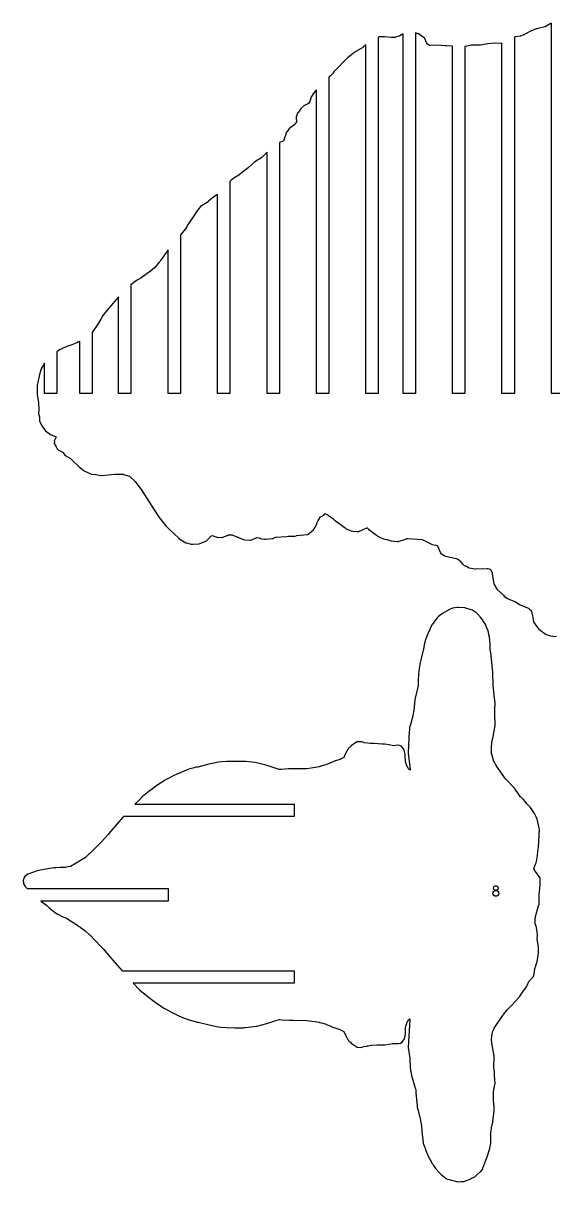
# Model space of a CAD drawing. Extents: x 20 to 1483, y 153 to 786.
# Drawn here: x 20 to 278, y 187 to 750 of the extents above; entities that cross this region are included whole.
import ezdxf

# ---------------------------------------------------------------- set-up
doc = ezdxf.new("R2010")
doc.units = 0
doc.layers.get('0').update_dxf_attribs({"linetype": 'CONTINUOUS'})

msp = doc.modelspace()

# ---------------------------------------------------------------- linework, layer by layer
msp.add_lwpolyline([(280.31, 569.9), (276.3, 569.9), (276.3, 749.62), (275.96, 749.46), (275.64, 749.29), (273.25, 747.77), (269.14, 746.85), (268.94, 746.8), (266.35, 745.8), (266.28, 745.78), (266.08, 745.67), (262.61, 743.78), (261.46, 743.42), (261.41, 743.39), (261.32, 743.37), (261.16, 743.34), (258.71, 742.96), (258.3, 742.81), (258.3, 619.21), (258.3, 602.22), (258.3, 569.9), (256.77, 569.9), (255.85, 569.9), (252.9, 569.9), (252.3, 569.9), (252.3, 593.44), (252.3, 598.53), (252.3, 641.58), (252.3, 663.01), (252.3, 739.88), (251.88, 739.72), (248.66, 739.85), (248.54, 739.85), (248.47, 739.85), (245.43, 739.58), (245.23, 739.55), (241.9, 738.89), (237.46, 738.89), (237.29, 738.89), (234.55, 738.29), (234.46, 738.27), (234.44, 738.27), (234.3, 738.22), (234.3, 713.75), (234.3, 712.86), (234.3, 707.73), (234.3, 700.92), (234.3, 696.77), (234.3, 682.43), (234.3, 671.84), (234.3, 630.63), (234.3, 569.9), (228.3, 569.9), (228.3, 650.6), (228.3, 653.79), (228.3, 707.99), (228.3, 716.89), (228.3, 738.47), (225.31, 738.55), (225.12, 738.55), (224.74, 738.59), (220.81, 738.91), (217.39, 738.78), (217.16, 738.8), (216.19, 739.38), (216.14, 739.43), (215.66, 740.23), (214.8, 742.22), (214.69, 742.38), (211.76, 744.4), (211.65, 744.48), (211.59, 744.51), (210.3, 744.9), (210.3, 684.46), (210.3, 678.71), (210.3, 569.9), (204.3, 569.9), (204.3, 626.18), (204.3, 636.96), (204.3, 669.53), (204.3, 677.91), (204.3, 729.56), (204.3, 736.96), (204.3, 744.41), (202.74, 743.44), (202.45, 743.27), (201.8, 743.08), (200.64, 742.77), (200.51, 742.76), (200.4, 742.75), (200.3, 742.7), (199.42, 742.67), (198.99, 742.67), (198.89, 742.67), (198.79, 742.69), (198.72, 742.68), (198.66, 742.67), (198.59, 742.68), (195.26, 743.07), (195.18, 743.06), (195.11, 743.07), (192.76, 742.94), (192.31, 742.78), (192.31, 665.76), (192.31, 660.7), (192.31, 615.86), (192.31, 599.03), (192.31, 569.9), (187.35, 569.9), (186.31, 569.9), (186.31, 584.83), (186.31, 626.25), (186.31, 630.15), (186.31, 723.16), (186.31, 739.16), (185.03, 738.05), (184.79, 737.88), (180.57, 735.41), (180.47, 735.33), (180.4, 735.28), (177.81, 733.15), (177.67, 733.02), (177.52, 732.91), (170.74, 725.95), (170.39, 725.55), (170.32, 725.44), (169.23, 724.22), (169.09, 724.08), (168.31, 723.38), (168.31, 569.9), (165.58, 569.9), (165.06, 569.9), (162.31, 569.9), (162.31, 693.63), (162.31, 717.2), (161.79, 716.72), (160.64, 715.39), (159.91, 714.12), (159.77, 713.88), (159.72, 713.77), (159, 711.67), (158.34, 710.5), (158.32, 710.48), (158.17, 710.41), (156.13, 709.48), (154.7, 708.24), (153.59, 706.5), (153.36, 706.29), (153.32, 706.25), (153.29, 706.21), (152.5, 704.16), (152.49, 704.1), (152.51, 703.8), (152.6, 701.76), (152.3, 701.31), (151.95, 700.65), (151.21, 700.02), (149.51, 698.84), (149.35, 698.72), (149.25, 698.62), (148.05, 697.11), (147.66, 696.37), (147.03, 694.67), (147.03, 694.65), (147.01, 694.53), (146.5, 692.84), (146.24, 692.4), (146.17, 692.36), (144.31, 691.71), (144.31, 677), (144.31, 662.44), (144.31, 661.61), (144.31, 655.72), (144.31, 645.2), (144.31, 570.15), (144.31, 569.9), (143.23, 569.9), (138.31, 569.9), (138.31, 585.2), (138.31, 589.91), (138.31, 687.03), (136.3, 684.93), (135.99, 684.6), (135.62, 684.25), (132.91, 682.66), (132.17, 682.13), (129.09, 679.39), (125.55, 676.66), (124.78, 676.05), (124.59, 675.9), (122.62, 674.72), (120.99, 673.5), (120.84, 673.39), (120.31, 672.83), (120.31, 649.2), (120.31, 641.06), (120.31, 594.28), (120.31, 588.71), (120.31, 569.9), (118.73, 569.9), (117.97, 569.9), (114.31, 569.9), (114.31, 584.5), (114.31, 586.87), (114.31, 605), (114.31, 609.06), (114.31, 659.68), (114.31, 666.5), (112.5, 665.28), (112.37, 665.2), (109.87, 663.21), (109.68, 663.01), (106.05, 660.7), (104.79, 659.07), (104.52, 658.81), (104.18, 658.42), (103.13, 656.55), (99.73, 651.56), (99.42, 650.99), (99.34, 650.86), (98.1, 649), (96.31, 646.95), (96.31, 637.95), (96.31, 616.01), (96.31, 590.54), (96.31, 586.76), (96.31, 569.9), (93.55, 569.9), (92.48, 569.9), (90.31, 569.9), (90.31, 593.24), (90.31, 615.76), (90.31, 617.23), (90.31, 639.58), (86.64, 634.45), (86.49, 634.2), (86.36, 634.05), (86.13, 633.82), (83.68, 630.88), (81.54, 629.12), (81.44, 629.04), (81.27, 628.92), (77.07, 625.9), (75.34, 624.96), (75.01, 624.73), (72.31, 622.64), (72.31, 569.9), (69.82, 569.9), (66.83, 569.9), (66.31, 569.9), (66.31, 574.05), (66.31, 616.88), (61.61, 611.33), (61.44, 611.14), (58.61, 607.71), (58.53, 607.61), (57.8, 606.14), (57.66, 605.93), (56.6, 603.99), (53.53, 599.58), (53.53, 594.53), (53.53, 593.94), (53.53, 593.88), (53.53, 569.9), (47.53, 569.9), (47.53, 572.84), (47.53, 595.19), (46.91, 594.93), (45.97, 594.47), (42.81, 593.25), (42.63, 593.19), (42.12, 593.01), (40.03, 592.26), (37.71, 591.06), (37.26, 590.83), (37.19, 590.79), (36.31, 590.23), (36.31, 569.9), (30.31, 569.9), (30.31, 584.68), (28.64, 581.52), (28.61, 581.45), (28.59, 581.39), (27.72, 578.44), (27.7, 578.34), (26.85, 573.85), (26.85, 573.66), (26.78, 569.22), (27.37, 565.49), (27.39, 565.27), (27.58, 562.41), (27.65, 562.09), (27.4, 560.08), (27.96, 558.69), (27.96, 558.48), (27.99, 558.37), (27.99, 556.57), (28.82, 554.77), (28.9, 554.62), (29.81, 553.19), (30, 552.92), (30.88, 551.74), (33.28, 550.04), (33.53, 549.92), (33.64, 549.86), (35.63, 549.03), (35.88, 548.95), (36.01, 548.91), (36.03, 548.91), (35.29, 547.43), (35.19, 547.23), (35.09, 547.06), (35.17, 546.77), (35.05, 545.69), (36.07, 544.02), (36.39, 543.42), (36.57, 543.14), (37.07, 542.46), (38.65, 541.73), (38.82, 541.59), (39.01, 541.44), (39.17, 541.32), (40.43, 539.89), (42.76, 538.57), (43.19, 538.21), (43.46, 537.93), (47.14, 534.31), (49, 532.82), (49.3, 532.59), (49.53, 532.46), (51.64, 531.42), (53.09, 530.87), (53.38, 530.8), (55.29, 530.61), (57.7, 530.22), (57.79, 530.22), (57.97, 530.22), (64.45, 530.74), (64.62, 530.76), (68.22, 530.76), (68.49, 530.75), (68.74, 530.69), (71.62, 529.77), (71.91, 529.55), (73.87, 527.77), (74.29, 527.22), (77.52, 522.89), (78.72, 521.02), (84.94, 511.26), (85.31, 510.72), (85.99, 509.82), (89.22, 505.74), (90.59, 504.29), (95.48, 499.68), (96.41, 499), (98.89, 497.55), (99.23, 497.43), (101.57, 496.89), (101.85, 496.85), (102.35, 496.89), (105.42, 496.95), (108.9, 498.48), (109.46, 498.93), (109.6, 499.1), (111, 500.68), (111.79, 500.99), (111.81, 501.02), (113.81, 500.21), (114.03, 500.17), (114.22, 500.15), (116.64, 500.09), (116.93, 500.18), (119.48, 501.24), (119.6, 501.34), (119.73, 501.37), (121.42, 501.31), (121.65, 501.24), (124.03, 500.3), (124.26, 500.15), (124.74, 499.93), (127.35, 498.89), (129.97, 498.71), (130.21, 498.75), (130.92, 498.88), (133.4, 499.99), (134.26, 499.88), (135.69, 499.39), (137.16, 499.23), (137.59, 499.22), (140.84, 499.58), (141.29, 499.65), (141.41, 499.69), (142.45, 500.29), (147.76, 500.62), (148.58, 500.72), (151.53, 500.72), (151.87, 500.79), (152.45, 500.85), (152.62, 500.97), (157.96, 501.47), (158.14, 501.6), (160.78, 503.85), (160.88, 503.95), (161.1, 504.24), (162.42, 506.59), (162.53, 506.94), (163.08, 508.3), (164.22, 510.08), (165.82, 510.86), (166.35, 511.7), (167.95, 510.85), (170.71, 508.92), (170.91, 508.7), (171.05, 508.46), (171.48, 508.17), (176.25, 504.68), (176.56, 504.49), (176.92, 504.17), (177.45, 503.91), (179.19, 503.33), (179.98, 503.07), (181.93, 502.97), (182.2, 502.94), (182.61, 502.99), (182.82, 503.05), (184.64, 503.71), (186.77, 504.8), (186.96, 504.72), (187.51, 504.06), (190.14, 502.21), (191.44, 501.25), (192.45, 500.55), (193.43, 500.08), (194.76, 499.41), (196.04, 499.09), (196.37, 499.07), (196.52, 499.06), (198.47, 498.42), (201.4, 498.06), (201.52, 498.04), (201.88, 498.1), (205.9, 499.44), (206.16, 499.52), (206.58, 499.56), (213.54, 499.04), (213.66, 499.03), (213.81, 498.99), (215.36, 498.21), (215.44, 498.16), (215.56, 498.05), (218.43, 496.74), (218.49, 496.71), (220.27, 496.4), (221.09, 496.01), (222.36, 492.9), (222.46, 492.63), (222.55, 492.48), (224.17, 491.36), (224.4, 491.22), (225.08, 491.04), (230.79, 489.73), (231.56, 489.07), (231.83, 488.8), (232.49, 487.86), (233.27, 487), (234.44, 486.34), (234.77, 486.13), (234.93, 486.08), (235.05, 486.09), (236.32, 485.39), (239.18, 484.88), (239.39, 484.84), (239.51, 484.85), (245.11, 484.98), (245.43, 484.95), (246.58, 484.63), (246.77, 484.55), (246.91, 484.35), (247.48, 482.96), (247.56, 482.32), (248.39, 477.57), (248.54, 477.25), (249.64, 475.24), (249.9, 474.85), (252.99, 472.03), (253.29, 471.63), (254.59, 470.6), (255.25, 470.26), (258.1, 469.24), (258.66, 468.95), (260.76, 467.62), (264.65, 465.93), (265.23, 465.7), (265.41, 465.51), (266.55, 464.54), (266.84, 463.11), (266.88, 463.02), (267.64, 459.2), (267.68, 459.11), (267.76, 458.96), (267.82, 458.82), (269.95, 455.73), (270.11, 455.55), (273.28, 453.27), (273.44, 453.19), (275.12, 452.48), (275.23, 452.44), (277.72, 451.99), (277.93, 451.99), (278.77, 452.14)])
for points in [[(207.67, 266.47), (207.57, 266.33), (207.61, 266.25), (206.81, 252.68), (206.81, 252.65), (206.81, 252.63), (206.81, 252.55), (207.52, 247.28), (207.58, 246.8), (207.81, 243.24), (207.97, 241.65), (208.34, 239.2), (208.37, 239.01), (208.38, 238.98), (210.24, 232.8), (210.47, 232.18), (210.55, 231.39), (210.57, 230.81), (211.12, 224.17), (211.23, 223.46), (211.57, 222.08), (212.79, 217.29), (213.04, 215.27), (213.18, 214.58), (213.36, 211.65), (213.84, 208.02), (214.12, 206.2), (214.65, 204.48), (214.97, 203.75), (215.31, 202.67), (216.45, 199.89), (217.32, 198.39), (218.44, 196.32), (218.69, 196), (218.96, 195.67), (220.04, 193.96), (222, 191.77), (222.68, 191.22), (222.74, 191), (223.54, 190.32), (225.17, 189), (225.38, 188.9), (225.46, 188.87), (228.48, 188.05), (230.19, 187.56), (230.57, 187.52), (231.2, 187.43), (232.32, 187.58), (233.93, 187.67), (234.1, 187.69), (236.88, 188.73), (237.1, 188.85), (237.88, 189.32), (239.13, 189.88), (239.73, 190.45), (240.14, 190.83), (241.64, 192.33), (242.18, 192.54), (242.94, 193.77), (243.05, 194.04), (244.47, 197.9), (245.18, 199.55), (246.4, 203.66), (246.83, 206.04), (246.86, 206.96), (246.87, 209.73), (246.83, 210), (246.81, 210.24), (246.93, 211.1), (247.23, 213.7), (247.79, 216.38), (248.06, 218.19), (248.39, 220.46), (248.53, 222.15), (248.46, 223.93), (248.21, 226.94), (248.19, 228.65), (248.23, 231.13), (248.88, 234.64), (248.98, 235.21), (248.73, 238.94), (248.64, 240.28), (248.6, 240.49), (248.6, 240.61), (248.27, 243.1), (248.32, 243.77), (248.53, 247.56), (248.54, 248.74), (248.04, 250.98), (247.39, 255.11), (247.22, 256.2), (247.3, 258.04), (247.3, 258.32), (247.68, 260.26), (248.11, 261.19), (248.45, 262.06), (248.81, 262.53), (252.28, 267.41), (252.86, 268.25), (253.07, 268.56), (254.88, 270.94), (257.1, 273.14), (258.55, 274.75), (260.86, 277.25), (262.33, 279.46), (263.84, 281.63), (264.18, 282.05), (264.46, 282.67), (265.3, 284.58), (267.36, 286.85), (267.58, 287.11), (267.64, 287.23), (267.7, 287.63), (268.04, 289.17), (268.17, 290.94), (268.69, 292.27), (269.46, 294.91), (269.7, 296.36), (269.95, 298.33), (269.96, 301.17), (269.97, 301.28), (269.95, 301.45), (269.5, 304.15), (269.43, 305.59), (269.5, 306.9), (269.44, 308.84), (269.44, 308.85), (268.82, 311.66), (268.64, 312.1), (268.39, 312.93), (268.35, 315.23), (268.51, 315.65), (268.5, 315.74), (268.49, 316.17), (270.03, 321.27), (270.29, 322.2), (270.31, 322.51), (270.33, 326.97), (270.67, 329.65), (270.84, 331.47), (270.77, 334.79), (270.76, 334.9), (270.75, 334.93), (270.64, 335.1), (268.52, 338.02), (268.42, 338.3), (267.83, 339.35), (268.42, 341.17), (268.67, 341.84), (268.9, 342.23), (269.06, 342.83), (269.6, 345.76), (269.66, 347.82), (269.95, 349.77), (270.23, 352.61), (270.36, 355.56), (270.43, 358.36), (270.35, 359.05), (269.49, 362.77), (269.36, 363.43), (268.81, 364.6), (268.05, 366.07), (267.46, 367.06), (266.83, 368.09), (266.21, 369), (264.38, 370.85), (263.74, 371.78), (262.54, 373.03), (261.17, 374.46), (259.9, 376.33), (259.02, 377.47), (258.7, 377.94), (258.59, 378.12), (258.36, 378.51), (254.37, 382.69), (254, 382.99), (252.36, 385.18), (251.5, 386.66), (250.38, 387.98), (249.32, 389.8), (248.65, 391), (248.2, 391.82), (247.98, 392.67), (247.81, 393.17), (247.28, 395.39), (247.28, 396.04), (247.17, 398.13), (247.42, 400.34), (247.53, 401.5), (247.79, 402.69), (248.56, 406.13), (249, 408.89), (249.01, 409.02), (249.01, 409.14), (248.98, 410.16), (248.79, 413.53), (248.76, 414.31), (248.88, 416.8), (248.96, 419.54), (248.93, 420.18), (248.75, 421.87), (247.95, 428.19), (247.79, 434.59), (247.79, 434.66), (247.79, 434.69), (246.99, 442.71), (246.82, 444.26), (246.67, 444.9), (246.57, 445.36), (246.51, 448.53), (246.39, 450.26), (246.23, 451.67), (245.88, 452.9), (245.76, 454.1), (245.45, 455.13), (244.7, 456.95), (244.39, 457.67), (243.05, 459.77), (242.93, 459.95), (241.67, 461.61), (240.37, 463.09), (239.77, 463.6), (239.31, 463.86), (237.93, 464.74), (237.33, 464.93), (234.25, 465.87), (234.17, 465.9), (231.2, 466.11), (231.02, 466.11), (230.5, 466.04), (228.35, 465.75), (226.84, 465.1), (223.15, 463.04), (221.3, 461.5), (220.99, 461.26), (220.91, 461.16), (220.8, 461.07), (219.2, 458.94), (218.52, 457.98), (218.43, 457.89), (217.62, 456.35), (217.11, 454.91), (216.48, 453.8), (215.48, 451.34), (214.77, 448.74), (214.71, 448.43), (214.62, 447.92), (214.4, 446.87), (214.04, 445.09), (213.94, 444.77), (213.25, 442.05), (212.74, 440), (212.7, 439.8), (212.64, 439.47), (211.98, 435.52), (211.71, 431.07), (211.62, 428.42), (211.27, 426.8), (210.09, 421.46), (210.03, 421.19), (210.01, 421.09), (209.86, 419.71), (209.52, 415.97), (209.42, 415.53), (209.09, 413.5), (208.06, 409.74), (207.51, 407.83), (207.43, 407.07), (207.16, 403.28), (207.15, 402.56), (206.75, 395.73), (206.74, 395.5), (206.74, 395.47), (206.74, 395.44), (207.74, 387.52), (207.69, 387.42), (207.82, 387.33), (207.68, 387.25), (207.2, 387.53), (207.07, 387.65), (206.85, 388.03), (205.9, 389.8), (205.61, 390.82), (205.57, 391.22), (205.4, 394.57), (205.24, 395.56), (204.9, 396.95), (204.84, 397.07), (204.82, 397.12), (203.76, 398.57), (203.72, 398.61), (203.69, 398.62), (203.02, 399), (202.58, 399.07), (201.38, 399.23), (199.8, 399), (199.04, 399.16), (197.58, 399.42), (195.47, 399.73), (194.22, 399.81), (190.26, 400.08), (188.43, 400.06), (185.61, 400.5), (184.36, 400.94), (183.85, 401), (182.19, 400.9), (182.11, 400.89), (181.28, 400.4), (180.28, 399.82), (179.19, 399.02), (178.96, 398.7), (178.61, 398.39), (178.22, 398.15), (177.87, 397.82), (177.02, 396.34), (175.79, 393.91), (175.69, 393.43), (175.58, 393.31), (174.34, 392.62), (173.86, 392.42), (171.44, 391.63), (170.7, 391.42), (167.64, 390.09), (167.01, 389.89), (166.82, 389.8), (165.55, 389.36), (164.4, 389.04), (164.25, 388.99), (164.06, 388.93), (163.54, 388.85), (159.66, 388.16), (157.58, 387.89), (155.72, 387.78), (152.65, 387.86), (150.39, 387.77), (148.68, 387.78), (145.21, 387.57), (144.19, 387.48), (140.33, 388.75), (137.75, 389.61), (137.09, 389.79), (133.17, 390.74), (132.33, 390.9), (128.03, 391.44), (127.83, 391.45), (121.77, 391.42), (118.84, 391.43), (116.22, 391.2), (114.59, 390.99), (113.33, 390.77), (110.07, 390.09), (104.67, 388.67), (103.87, 388.61), (103.31, 388.5), (102.91, 388.36), (100.33, 387.61), (99.53, 387.37), (99.29, 387.25), (94.26, 385.11), (92.73, 384.35), (90.47, 383.12), (89.96, 382.9), (88.93, 382.26), (87.17, 381.23), (84.39, 379.38), (82.51, 378.01), (81.01, 376.8), (79.35, 375.5), (77.8, 374.17), (76.09, 372.52), (74.2, 370.66), (100.04, 370.66), (100.76, 370.66), (110.49, 370.66), (115.43, 370.66), (151.46, 370.66), (151.46, 364.66), (117.09, 364.66), (112.43, 364.66), (101.29, 364.66), (100.31, 364.66), (83.41, 364.66), (73.18, 364.66), (68.7, 364.66), (68.58, 364.53), (62.36, 357.4), (61.16, 355.93), (59.41, 353.95), (57.94, 352.33), (57.21, 351.63), (54.49, 348.81), (52.26, 346.72), (51.91, 346.45), (50.16, 344.86), (47.06, 342.87), (46.79, 342.66), (46.5, 342.47), (45.76, 342.1), (42.88, 340.5), (40.9, 340.09), (40.39, 339.93), (40.08, 339.89), (37.95, 339.9), (35.78, 339.8), (34.89, 339.71), (30.93, 339.17), (27.53, 338.46), (26.38, 338.17), (25.51, 337.87), (22.32, 336.66), (22.29, 336.64), (20.85, 335.61), (20.45, 335.13), (20.26, 334.56), (20, 333.58), (20.13, 332.43), (20.16, 332.18), (20.23, 332.01), (20.99, 330.71), (21, 330.7), (21.01, 330.68), (21.87, 329.68), (62.39, 329.68), (64.83, 329.68), (68.51, 329.68), (71.87, 329.68), (90.33, 329.68), (90.33, 323.68), (74.51, 323.68), (68.5, 323.68), (65.37, 323.68), (62.4, 323.68), (28.55, 323.68), (31.28, 321.6), (32.85, 320.15), (34.86, 318.58), (35.22, 318.32), (36.57, 317.54), (39.28, 316.09), (40.19, 315.72), (40.67, 315.53), (40.97, 315.31), (44.19, 313.27), (44.83, 312.94), (46.48, 311.79), (46.59, 311.71), (47.45, 311.16), (47.65, 310.99), (49.94, 309.38), (52.02, 307.43), (52.29, 307.21), (57.54, 301.85), (57.89, 301.5), (58.86, 300.42), (62.44, 296.2), (68.09, 289.78), (68.39, 289.78), (68.43, 289.78), (73.41, 289.78), (98.45, 289.78), (99, 289.78), (103.71, 289.78), (107.91, 289.78), (136.66, 289.78), (137.78, 289.78), (151.43, 289.78), (151.43, 283.78), (139.43, 283.78), (138.6, 283.78), (108.44, 283.78), (103.98, 283.78), (73.43, 283.78), (76.47, 280.65), (77.33, 279.84), (80.45, 277.3), (82.08, 275.99), (84.45, 274.27), (87.11, 272.5), (88.3, 271.77), (89.35, 271.15), (89.58, 271.04), (92.62, 269.37), (95.56, 267.97), (96.7, 267.43), (97.77, 266.97), (100.11, 266.18), (100.21, 266.14), (100.38, 266.09), (101.24, 265.86), (104.38, 264.98), (104.56, 264.94), (104.83, 264.92), (110.22, 263.58), (113.86, 262.8), (115.69, 262.51), (118.59, 262.27), (122.61, 262.22), (126.88, 262.22), (127.34, 262.24), (127.83, 262.27), (133.08, 262.91), (133.35, 262.94), (133.43, 262.96), (138.15, 264.2), (142.12, 265.52), (144.29, 266.22), (145.5, 266.11), (148.97, 265.87), (150.32, 265.91), (151.23, 265.95), (157.73, 265.78), (163.59, 264.85), (163.84, 264.82), (164.06, 264.75), (164.8, 264.57), (166.53, 264.02), (166.79, 263.91), (167.06, 263.82), (167.63, 263.64), (170.27, 262.44), (171.19, 262.16), (173.71, 261.33), (174.25, 261.08), (175.53, 260.37), (175.61, 260.27), (175.68, 259.94), (177.02, 257.41), (177.86, 255.88), (178.16, 255.61), (178.48, 255.4), (178.85, 255.13), (179.17, 254.69), (180.27, 253.88), (181.46, 253.22), (182.11, 252.84), (183.75, 252.67), (184.37, 252.77), (185.45, 253.16), (186.7, 253.28), (187, 253.35), (187.45, 253.39), (188.94, 253.68), (191.76, 253.86), (194.06, 253.91), (195.47, 253.96), (197.55, 254.25), (198.95, 254.51), (201.82, 254.54), (202, 254.57), (203.09, 254.7), (203.86, 255.15), (203.87, 255.16), (203.87, 255.16), (204.93, 256.75), (204.96, 256.83), (205.29, 258.21), (205.42, 259.13), (205.5, 259.81), (205.49, 261.97), (205.51, 262.26), (205.61, 262.94), (205.94, 263.84), (206.32, 264.96), (206.49, 265.2), (207.12, 266.06), (207.23, 266.15)], [(249.3, 328.86), (249.19, 328.86), (249.08, 328.88), (248.98, 328.91), (248.87, 328.94), (248.78, 328.99), (248.69, 329.04), (248.6, 329.11), (248.53, 329.18), (248.45, 329.26), (248.39, 329.34), (248.34, 329.43), (248.29, 329.53), (248.25, 329.63), (248.23, 329.74), (248.21, 329.84), (248.2, 329.96), (248.21, 330.07), (248.23, 330.18), (248.25, 330.28), (248.29, 330.39), (248.34, 330.48), (248.39, 330.57), (248.45, 330.66), (248.53, 330.73), (248.6, 330.81), (248.69, 330.87), (248.78, 330.92), (248.87, 330.97), (248.98, 331.01), (249.08, 331.03), (249.19, 331.05), (249.3, 331.06), (249.42, 331.05), (249.52, 331.03), (249.63, 331.01), (249.73, 330.97), (249.83, 330.92), (249.92, 330.87), (250, 330.81), (250.08, 330.73), (250.15, 330.66), (250.22, 330.57), (250.27, 330.48), (250.32, 330.39), (250.35, 330.28), (250.38, 330.18), (250.4, 330.07), (250.4, 329.96), (250.4, 329.84), (250.38, 329.74), (250.35, 329.63), (250.32, 329.53), (250.27, 329.43), (250.22, 329.34), (250.15, 329.26), (250.08, 329.18), (250, 329.11), (249.92, 329.04), (249.83, 328.99), (249.73, 328.94), (249.63, 328.91), (249.52, 328.88), (249.42, 328.86)]]:
    msp.add_lwpolyline(points, close=True)
msp.add_lwpolyline([(249.3, 328.86, -0.414286), (250.7, 327.46), (250.7, 327.36, -1), (247.9, 327.36), (247.9, 327.46, -0.414286)], format="xyb", close=True)

doc.saveas('drawing.dxf')
